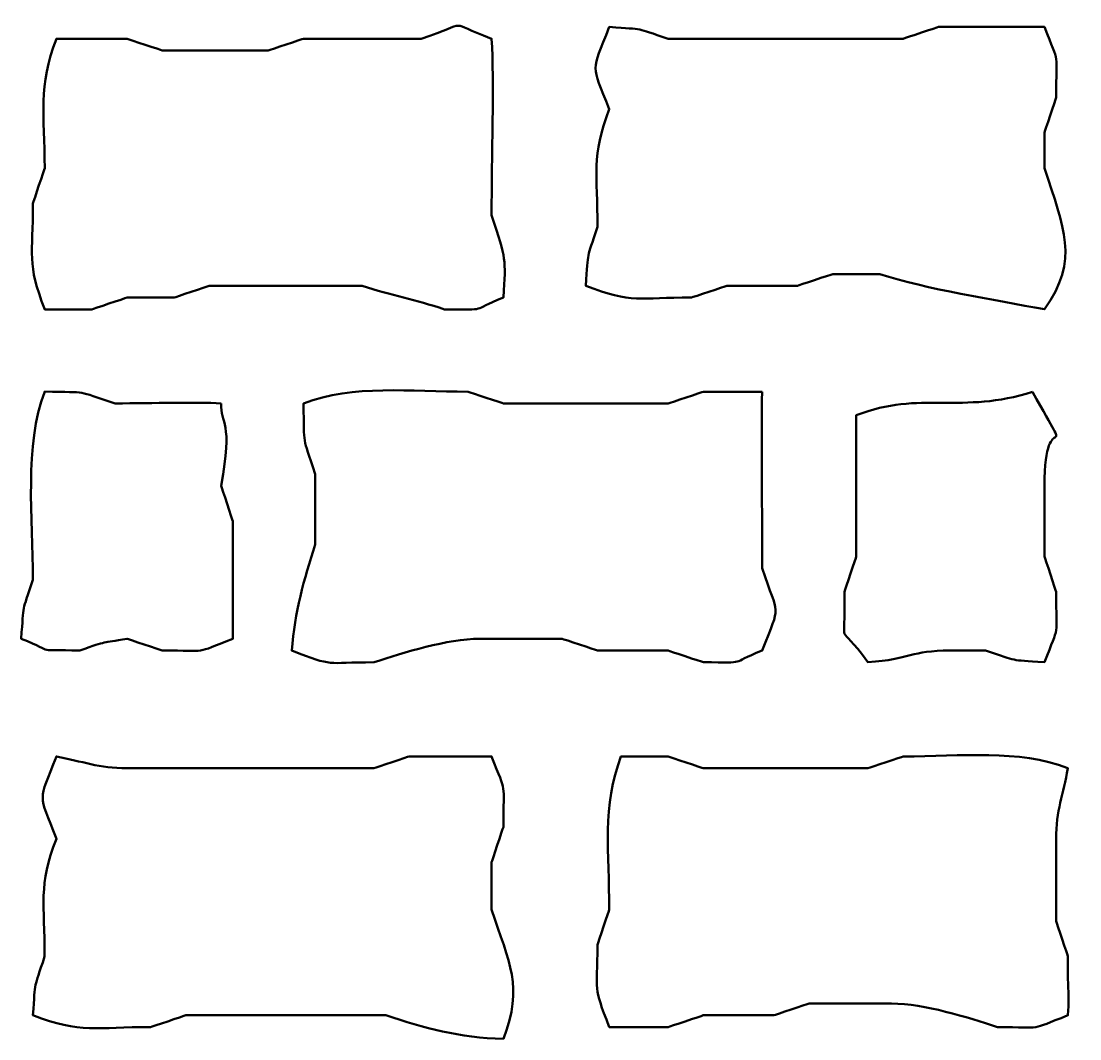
# Model space of a CAD drawing. Header units: centimetres. Extents: x -20.5 to 19.2, y -15.1 to 14.2.
# Drawn here: x -0.249 to 0.514, y -12.044 to -11.311 of the extents above; entities that cross this region are included whole.
import ezdxf

# ---------------------------------------------------------------- set-up
doc = ezdxf.new("R2010")
doc.units = ezdxf.units.CM
doc.header["$MEASUREMENT"] = 0
doc.layers.add('layer 1', color=7, linetype='Continuous')

msp = doc.modelspace()

# ---------------------------------------------------------------- linework, layer by layer
at = {"layer": 'layer 1', "color": 225, "lineweight": 50}
for points, knots in [([(0.09005, -11.45095), (0.09006, -11.40934), (0.09202, -11.35447), (0.09006, -11.32389), (0.09006, -11.32389), (0.05563, -11.31127), (0.07722, -11.31158), (0.03924, -11.32389), (0.03924, -11.32389), (0.03924, -11.32389), (-0.04547, -11.32389), (-0.04547, -11.32389), (-0.04547, -11.32389), (-0.04597, -11.32409), (-0.06946, -11.33185), (-0.07088, -11.33235), (-0.07088, -11.33235), (-0.07088, -11.33235), (-0.14711, -11.33235), (-0.14711, -11.33235), (-0.14711, -11.33235), (-0.14762, -11.33215), (-0.1711, -11.3244), (-0.17252, -11.3239), (-0.17252, -11.3239), (-0.17252, -11.3239), (-0.22334, -11.32389), (-0.22334, -11.32389), (-0.22334, -11.32389), (-0.23676, -11.3585), (-0.2318, -11.37784), (-0.2318, -11.41707), (-0.2318, -11.41707), (-0.23201, -11.41757), (-0.23976, -11.44105), (-0.24028, -11.44248), (-0.24028, -11.44248), (-0.24028, -11.48002), (-0.24476, -11.48536), (-0.2318, -11.51872), (-0.2318, -11.51872), (-0.2318, -11.51872), (-0.19793, -11.51871), (-0.19793, -11.51871), (-0.19793, -11.51871), (-0.19743, -11.5185), (-0.17393, -11.51076), (-0.17252, -11.51024), (-0.17252, -11.51024), (-0.17252, -11.51024), (-0.13864, -11.51024), (-0.13864, -11.51024), (-0.13864, -11.51024), (-0.13814, -11.51004), (-0.11465, -11.50229), (-0.11323, -11.50177), (-0.11323, -11.50177), (-0.11323, -11.50177), (-0.06241, -11.50178), (-0.06241, -11.50178), (-0.06241, -11.50178), (-0.06241, -11.50178), (-0.02853, -11.50177), (-0.02853, -11.50177), (-0.02853, -11.50177), (-0.02853, -11.50177), (-0.00312, -11.50178), (-0.00312, -11.50178), (-0.00312, -11.50178), (0.01795, -11.50861), (0.03509, -11.51188), (0.05617, -11.51871), (0.05617, -11.51871), (0.09021, -11.51872), (0.07292, -11.52019), (0.09852, -11.51024), (0.09852, -11.51024), (0.10036, -11.4814), (0.10076, -11.484), (0.09005, -11.45095)], [0, 0, 0, 0, 0.047619, 0.047619, 0.047619, 0.047619, 0.095238, 0.095238, 0.095238, 0.095238, 0.142857, 0.142857, 0.142857, 0.142857, 0.190476, 0.190476, 0.190476, 0.190476, 0.238095, 0.238095, 0.238095, 0.238095, 0.285714, 0.285714, 0.285714, 0.285714, 0.333333, 0.333333, 0.333333, 0.333333, 0.380952, 0.380952, 0.380952, 0.380952, 0.428571, 0.428571, 0.428571, 0.428571, 0.47619, 0.47619, 0.47619, 0.47619, 0.52381, 0.52381, 0.52381, 0.52381, 0.571429, 0.571429, 0.571429, 0.571429, 0.619048, 0.619048, 0.619048, 0.619048, 0.666667, 0.666667, 0.666667, 0.666667, 0.714286, 0.714286, 0.714286, 0.714286, 0.761905, 0.761905, 0.761905, 0.761905, 0.809524, 0.809524, 0.809524, 0.809524, 0.857143, 0.857143, 0.857143, 0.857143, 0.904762, 0.904762, 0.904762, 0.904762, 1, 1, 1, 1]), ([(0.48822, -11.41704), (0.48822, -11.41704), (0.48822, -11.39162), (0.48822, -11.39162), (0.48822, -11.39162), (0.48842, -11.39112), (0.49618, -11.36764), (0.49669, -11.36621), (0.49669, -11.36621), (0.49669, -11.3314), (0.49948, -11.34438), (0.48822, -11.31539), (0.48822, -11.31539), (0.48822, -11.31539), (0.41198, -11.31539), (0.41198, -11.31539), (0.41198, -11.31539), (0.41148, -11.3156), (0.388, -11.32336), (0.38658, -11.32388), (0.38658, -11.32388), (0.38658, -11.32388), (0.30188, -11.32388), (0.30188, -11.32388), (0.30188, -11.32388), (0.30188, -11.32388), (0.24258, -11.32387), (0.24258, -11.32387), (0.24258, -11.32387), (0.24258, -11.32387), (0.21717, -11.32388), (0.21717, -11.32388), (0.21717, -11.32388), (0.1923, -11.31564), (0.20159, -11.31745), (0.17482, -11.31539), (0.17482, -11.31539), (0.16161, -11.34945), (0.16161, -11.34065), (0.17482, -11.37469), (0.17482, -11.37469), (0.1616, -11.40876), (0.16635, -11.42102), (0.16635, -11.4594), (0.16635, -11.4594), (0.15811, -11.48428), (0.15994, -11.475), (0.15788, -11.50176), (0.15788, -11.50176), (0.19125, -11.5147), (0.19657, -11.51021), (0.2341, -11.51022), (0.2341, -11.51022), (0.2346, -11.51002), (0.25811, -11.50226), (0.25952, -11.50175), (0.25952, -11.50175), (0.25952, -11.50175), (0.31034, -11.50176), (0.31034, -11.50176), (0.31034, -11.50176), (0.31084, -11.50156), (0.33435, -11.49379), (0.33576, -11.49329), (0.33576, -11.49329), (0.33576, -11.49329), (0.36964, -11.49328), (0.36964, -11.49328), (0.36964, -11.49328), (0.4035, -11.50427), (0.45189, -11.51182), (0.48822, -11.51869), (0.48822, -11.51869), (0.51371, -11.48291), (0.50222, -11.46028), (0.48822, -11.41704)], [0, 0, 0, 0, 0.05, 0.05, 0.05, 0.05, 0.1, 0.1, 0.1, 0.1, 0.15, 0.15, 0.15, 0.15, 0.2, 0.2, 0.2, 0.2, 0.25, 0.25, 0.25, 0.25, 0.3, 0.3, 0.3, 0.3, 0.35, 0.35, 0.35, 0.35, 0.4, 0.4, 0.4, 0.4, 0.45, 0.45, 0.45, 0.45, 0.5, 0.5, 0.5, 0.5, 0.55, 0.55, 0.55, 0.55, 0.6, 0.6, 0.6, 0.6, 0.65, 0.65, 0.65, 0.65, 0.7, 0.7, 0.7, 0.7, 0.75, 0.75, 0.75, 0.75, 0.8, 0.8, 0.8, 0.8, 0.85, 0.85, 0.85, 0.85, 0.9, 0.9, 0.9, 0.9, 1, 1, 1, 1]), ([(0.28493, -11.57801), (0.28493, -11.57801), (0.24259, -11.57802), (0.24259, -11.57802), (0.24259, -11.57802), (0.24208, -11.57822), (0.2186, -11.58596), (0.21718, -11.58647), (0.21718, -11.58647), (0.21718, -11.58647), (0.19177, -11.58647), (0.19177, -11.58647), (0.19177, -11.58647), (0.19177, -11.58647), (0.0986, -11.58648), (0.0986, -11.58648), (0.0986, -11.58648), (0.09809, -11.58628), (0.0746, -11.57852), (0.07319, -11.57802), (0.07319, -11.57802), (0.03146, -11.57801), (-0.00966, -11.5726), (-0.0454, -11.58647), (-0.0454, -11.58647), (-0.0447, -11.61979), (-0.04662, -11.60739), (-0.03693, -11.63729), (-0.03693, -11.63729), (-0.03693, -11.63729), (-0.03693, -11.6627), (-0.03693, -11.6627), (-0.03693, -11.6627), (-0.03693, -11.6627), (-0.03693, -11.6881), (-0.03693, -11.6881), (-0.03693, -11.6881), (-0.04508, -11.71327), (-0.05173, -11.73645), (-0.05387, -11.76435), (-0.05387, -11.76435), (-0.02277, -11.77643), (-0.03037, -11.77281), (0.00541, -11.77281), (0.00541, -11.77281), (0.027, -11.76584), (0.0578, -11.75589), (0.08166, -11.75588), (0.08166, -11.75588), (0.08166, -11.75588), (0.14095, -11.75588), (0.14095, -11.75588), (0.14095, -11.75588), (0.14145, -11.75608), (0.16495, -11.76384), (0.16637, -11.76435), (0.16637, -11.76435), (0.16637, -11.76435), (0.21719, -11.76434), (0.21719, -11.76434), (0.21719, -11.76434), (0.21769, -11.76454), (0.24117, -11.77231), (0.2426, -11.77281), (0.2426, -11.77281), (0.27664, -11.77282), (0.25934, -11.7743), (0.28494, -11.76434), (0.28494, -11.76434), (0.29875, -11.72877), (0.29685, -11.74178), (0.28494, -11.70505), (0.28494, -11.70505), (0.28494, -11.68519), (0.28434, -11.5791), (0.28493, -11.57801)], [0, 0, 0, 0, 0.05, 0.05, 0.05, 0.05, 0.1, 0.1, 0.1, 0.1, 0.15, 0.15, 0.15, 0.15, 0.2, 0.2, 0.2, 0.2, 0.25, 0.25, 0.25, 0.25, 0.3, 0.3, 0.3, 0.3, 0.35, 0.35, 0.35, 0.35, 0.4, 0.4, 0.4, 0.4, 0.45, 0.45, 0.45, 0.45, 0.5, 0.5, 0.5, 0.5, 0.55, 0.55, 0.55, 0.55, 0.6, 0.6, 0.6, 0.6, 0.65, 0.65, 0.65, 0.65, 0.7, 0.7, 0.7, 0.7, 0.75, 0.75, 0.75, 0.75, 0.8, 0.8, 0.8, 0.8, 0.85, 0.85, 0.85, 0.85, 0.9, 0.9, 0.9, 0.9, 1, 1, 1, 1]), ([(-0.10474, -11.58642), (-0.12305, -11.58524), (-0.15293, -11.58643), (-0.18097, -11.58642), (-0.18097, -11.58642), (-0.21089, -11.57674), (-0.1985, -11.57868), (-0.23179, -11.57796), (-0.23179, -11.57796), (-0.2468, -11.61658), (-0.24027, -11.66913), (-0.24028, -11.71347), (-0.24028, -11.71347), (-0.24851, -11.73835), (-0.24668, -11.72906), (-0.24874, -11.75583), (-0.24874, -11.75583), (-0.22169, -11.76655), (-0.24065, -11.76355), (-0.20638, -11.7643), (-0.20638, -11.7643), (-0.18557, -11.75682), (-0.19187, -11.75958), (-0.17251, -11.75583), (-0.17251, -11.75583), (-0.17201, -11.75603), (-0.14851, -11.76379), (-0.1471, -11.7643), (-0.1471, -11.7643), (-0.11228, -11.76429), (-0.12526, -11.76707), (-0.09629, -11.75583), (-0.09629, -11.75583), (-0.09629, -11.75583), (-0.09629, -11.67112), (-0.09629, -11.67112), (-0.09629, -11.67112), (-0.09649, -11.67061), (-0.10425, -11.64714), (-0.10475, -11.64571), (-0.10475, -11.64571), (-0.09587, -11.59871), (-0.10525, -11.60148), (-0.10474, -11.58642)], [0, 0, 0, 0, 0.083333, 0.083333, 0.083333, 0.083333, 0.166667, 0.166667, 0.166667, 0.166667, 0.25, 0.25, 0.25, 0.25, 0.333333, 0.333333, 0.333333, 0.333333, 0.416667, 0.416667, 0.416667, 0.416667, 0.5, 0.5, 0.5, 0.5, 0.583333, 0.583333, 0.583333, 0.583333, 0.666667, 0.666667, 0.666667, 0.666667, 0.75, 0.75, 0.75, 0.75, 0.833333, 0.833333, 0.833333, 0.833333, 1, 1, 1, 1]), ([(0.47973, -11.57801), (0.42863, -11.59457), (0.39904, -11.57695), (0.35267, -11.59493), (0.35267, -11.59493), (0.35267, -11.59493), (0.35267, -11.69659), (0.35267, -11.69659), (0.35267, -11.69659), (0.35247, -11.69709), (0.3447, -11.72057), (0.3442, -11.722), (0.3442, -11.722), (0.3452, -11.76749), (0.33793, -11.74023), (0.36114, -11.77281), (0.36114, -11.77281), (0.39184, -11.77046), (0.39178, -11.76434), (0.42044, -11.76434), (0.42044, -11.76434), (0.42044, -11.76434), (0.44585, -11.76433), (0.44585, -11.76433), (0.44585, -11.76433), (0.47071, -11.77257), (0.46143, -11.77077), (0.48819, -11.77281), (0.48819, -11.77281), (0.49945, -11.74382), (0.49666, -11.75682), (0.49666, -11.722), (0.49666, -11.722), (0.49646, -11.7215), (0.4887, -11.69801), (0.48819, -11.69659), (0.48819, -11.69659), (0.48819, -11.69659), (0.48818, -11.64577), (0.48818, -11.64577), (0.48818, -11.64577), (0.48819, -11.5823), (0.5123, -11.63808), (0.47973, -11.57801)], [0, 0, 0, 0, 0.083333, 0.083333, 0.083333, 0.083333, 0.166667, 0.166667, 0.166667, 0.166667, 0.25, 0.25, 0.25, 0.25, 0.333333, 0.333333, 0.333333, 0.333333, 0.416667, 0.416667, 0.416667, 0.416667, 0.5, 0.5, 0.5, 0.5, 0.583333, 0.583333, 0.583333, 0.583333, 0.666667, 0.666667, 0.666667, 0.666667, 0.75, 0.75, 0.75, 0.75, 0.833333, 0.833333, 0.833333, 0.833333, 1, 1, 1, 1]), ([(0.09005, -11.95068), (0.09005, -11.95068), (0.09005, -11.91679), (0.09005, -11.91679), (0.09005, -11.91679), (0.09025, -11.91629), (0.09801, -11.8928), (0.09852, -11.8914), (0.09852, -11.8914), (0.09852, -11.85659), (0.1013, -11.86955), (0.09004, -11.84057), (0.09004, -11.84057), (0.09004, -11.84057), (0.03075, -11.84058), (0.03075, -11.84058), (0.03075, -11.84058), (0.03025, -11.84078), (0.00676, -11.84853), (0.00533, -11.84904), (0.00533, -11.84904), (0.00533, -11.84904), (-0.06243, -11.84905), (-0.06243, -11.84905), (-0.06243, -11.84905), (-0.06243, -11.84905), (-0.17254, -11.84904), (-0.17254, -11.84904), (-0.17254, -11.84904), (-0.19285, -11.84904), (-0.20459, -11.84413), (-0.22336, -11.84058), (-0.22336, -11.84058), (-0.23656, -11.87461), (-0.23656, -11.86583), (-0.22336, -11.89987), (-0.22336, -11.89987), (-0.23657, -11.93392), (-0.23182, -11.94618), (-0.23182, -11.98458), (-0.23182, -11.98458), (-0.24006, -12.00944), (-0.23824, -12.00016), (-0.2403, -12.02692), (-0.2403, -12.02692), (-0.20624, -12.04016), (-0.19398, -12.03541), (-0.15559, -12.0354), (-0.15559, -12.0354), (-0.15509, -12.03519), (-0.1316, -12.02745), (-0.13019, -12.02692), (-0.13019, -12.02692), (-0.13019, -12.02692), (-0.04548, -12.02693), (-0.04548, -12.02693), (-0.04548, -12.02693), (-0.04548, -12.02693), (-0.0116, -12.02693), (-0.0116, -12.02693), (-0.0116, -12.02693), (-0.0116, -12.02693), (0.01381, -12.02692), (0.01381, -12.02692), (0.01381, -12.02692), (0.04175, -12.03599), (0.0667, -12.04318), (0.09852, -12.04386), (0.09852, -12.04386), (0.11329, -12.00584), (0.10267, -11.98962), (0.09005, -11.95068)], [0, 0, 0, 0, 0.052632, 0.052632, 0.052632, 0.052632, 0.105263, 0.105263, 0.105263, 0.105263, 0.157895, 0.157895, 0.157895, 0.157895, 0.210526, 0.210526, 0.210526, 0.210526, 0.263158, 0.263158, 0.263158, 0.263158, 0.315789, 0.315789, 0.315789, 0.315789, 0.368421, 0.368421, 0.368421, 0.368421, 0.421053, 0.421053, 0.421053, 0.421053, 0.473684, 0.473684, 0.473684, 0.473684, 0.526316, 0.526316, 0.526316, 0.526316, 0.578947, 0.578947, 0.578947, 0.578947, 0.631579, 0.631579, 0.631579, 0.631579, 0.684211, 0.684211, 0.684211, 0.684211, 0.736842, 0.736842, 0.736842, 0.736842, 0.789474, 0.789474, 0.789474, 0.789474, 0.842105, 0.842105, 0.842105, 0.842105, 0.894737, 0.894737, 0.894737, 0.894737, 1, 1, 1, 1]), ([(0.50514, -11.98459), (0.50493, -11.98409), (0.49718, -11.96059), (0.49666, -11.95917), (0.49666, -11.95917), (0.49666, -11.95917), (0.49666, -11.92529), (0.49666, -11.92529), (0.49666, -11.92529), (0.49666, -11.92529), (0.49666, -11.89989), (0.49666, -11.89989), (0.49666, -11.89989), (0.49666, -11.87957), (0.50158, -11.86783), (0.50514, -11.84907), (0.50514, -11.84907), (0.46939, -11.83519), (0.42827, -11.84059), (0.38654, -11.84059), (0.38654, -11.84059), (0.38604, -11.84079), (0.36255, -11.84856), (0.36114, -11.84907), (0.36114, -11.84907), (0.36114, -11.84907), (0.27644, -11.84907), (0.27644, -11.84907), (0.27644, -11.84907), (0.27644, -11.84907), (0.24255, -11.84906), (0.24255, -11.84906), (0.24255, -11.84906), (0.24205, -11.84886), (0.21856, -11.84111), (0.21715, -11.84059), (0.21715, -11.84059), (0.21715, -11.84059), (0.18325, -11.8406), (0.18325, -11.8406), (0.18325, -11.8406), (0.16952, -11.87603), (0.1748, -11.90981), (0.1748, -11.95071), (0.1748, -11.95071), (0.1746, -11.95121), (0.16683, -11.97471), (0.16633, -11.97612), (0.16633, -11.97612), (0.16633, -12.0119), (0.16273, -12.00432), (0.1748, -12.03542), (0.1748, -12.03542), (0.1748, -12.03542), (0.21715, -12.03543), (0.21715, -12.03543), (0.21715, -12.03543), (0.21765, -12.03523), (0.24113, -12.02746), (0.24255, -12.02694), (0.24255, -12.02694), (0.24255, -12.02694), (0.29337, -12.02695), (0.29337, -12.02695), (0.29337, -12.02695), (0.29387, -12.02675), (0.31736, -12.01898), (0.31878, -12.01847), (0.31878, -12.01847), (0.31878, -12.01847), (0.37808, -12.01848), (0.37808, -12.01848), (0.37808, -12.01848), (0.40195, -12.01847), (0.43274, -12.02842), (0.45432, -12.03543), (0.45432, -12.03543), (0.48913, -12.03543), (0.47616, -12.0382), (0.50514, -12.02694), (0.50514, -12.02694), (0.50638, -12.0077), (0.50454, -12.00856), (0.50514, -11.98459)], [0, 0, 0, 0, 0.045455, 0.045455, 0.045455, 0.045455, 0.090909, 0.090909, 0.090909, 0.090909, 0.136364, 0.136364, 0.136364, 0.136364, 0.181818, 0.181818, 0.181818, 0.181818, 0.227273, 0.227273, 0.227273, 0.227273, 0.272727, 0.272727, 0.272727, 0.272727, 0.318182, 0.318182, 0.318182, 0.318182, 0.363636, 0.363636, 0.363636, 0.363636, 0.409091, 0.409091, 0.409091, 0.409091, 0.454545, 0.454545, 0.454545, 0.454545, 0.5, 0.5, 0.5, 0.5, 0.545455, 0.545455, 0.545455, 0.545455, 0.590909, 0.590909, 0.590909, 0.590909, 0.636364, 0.636364, 0.636364, 0.636364, 0.681818, 0.681818, 0.681818, 0.681818, 0.727273, 0.727273, 0.727273, 0.727273, 0.772727, 0.772727, 0.772727, 0.772727, 0.818182, 0.818182, 0.818182, 0.818182, 0.863636, 0.863636, 0.863636, 0.863636, 0.909091, 0.909091, 0.909091, 0.909091, 1, 1, 1, 1])]:
    msp.add_open_spline(points, degree=3, knots=knots, dxfattribs=at)

doc.saveas('drawing.dxf')
